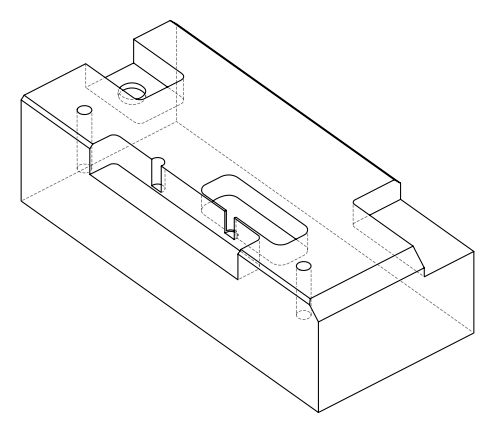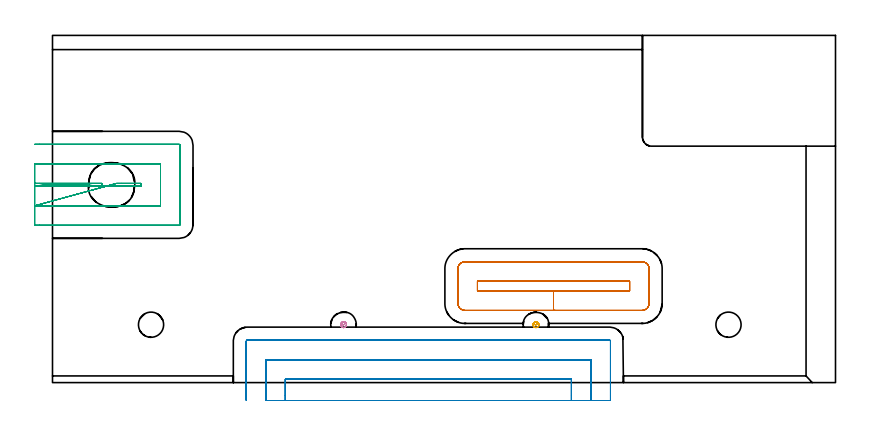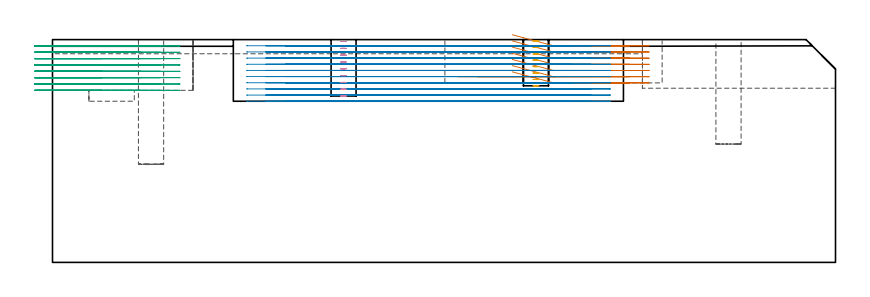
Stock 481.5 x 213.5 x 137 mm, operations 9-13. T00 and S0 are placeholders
(PLAN: 13 operations, 4 tool changes, 111.8 min)
(1 INDEXABLE_INSERT_DRILL_BLIND_HOLE_FROM_SOLID | STEP1POCKET | NXT0302_002 | 0.32 min | 14432 mm3)
(2 INDEXABLE_INSERT_DRILL_BLIND_HOLE_FROM_SOLID_1 | STEP1POCKET_3 | NXT0302_002 | 0.27 min | 12102 mm3)
(3 AREA_MILL | FG_CHAMFER_SURFACE | UGT0205_001 | 1.94 min | 957 mm3)
(4 AREA_MILL_1 | FG_CHAMFER_SURFACE_1 | UGT0205_001 | 2 min | 1027 mm3)
(5 AREA_MILL_2 | FG_CHAMFER_SURFACE_2 | UGT0205_001 | 11.77 min | 13932 mm3)
(6 AREA_MILL_3 | FG_CHAMFER_SURFACE_3 | UGT0205_001 | 8.38 min | 25024 mm3)
(7 MILL_CORNER_NOTCH_RECTANGULAR | CORNER_NOTCH_RECTANGULAR | NXT0201_013 | Follow Part, ap 2.5, ae 75% | 33.13 min | 240062 mm3)
(8 MILL_RECTANGULAR_POCKET | POCKET_RECTANGULAR_STRAIGHT | NXT0201_012 | Follow Part, ap 4, ae 75% | 1.86 min | 23772 mm3)
(9 MILL_RECTANGULAR_POCKET_1 | POCKET_RECTANGULAR_STRAIGHT_1 | NXT0201_012 | Follow Part, ap 4, ae 75% | 7.75 min | 159690 mm3)
(10 MILL_SLOT | SLOT_PARTIAL_RECTANGULAR | NXT0201_012 | Follow Part, ap 4, ae 75% | 31.53 min | 308830 mm3)
(11 MILL_SLOT_1 | SLOT_PARTIAL_RECTANGULAR_1 | NXT0201_012 | Follow Part, ap 4, ae 75% | 11.66 min | 156868 mm3)
(12 MILL_BLIND_HOLE_FROM_SOLID_MATERIAL | STEP1POCKET_1 | NXT0201_011 | Spiral | 0.63 min | 4111 mm3)
(13 MILL_BLIND_HOLE_FROM_SOLID_MATERIAL_1 | STEP1POCKET_2 | NXT0201_011 | Spiral | 0.56 min | 1130 mm3)
(TOOL NXT0302_002 | Index. Insert Drill 15.5mm [880-D1550L20-05] | D15.5 PA176 FL78 Z2)
(TOOL UGT0205_001 | Chamfer Mill 20 x 3 x 45 deg. | D20 FL50 Z2)
(TOOL NXT0201_013 | ENDMILL 10mm | D10 FL30 Z4)
(TOOL NXT0201_012 | ENDMILL 16mm [2P460-1600-NA 1630] | D16 FL38 Z6)
(TOOL NXT0201_011 | ENDMILL 12mm [2P460-1200-NA 1630] | D12 FL38 Z6)
(OP 9 MILL_RECTANGULAR_POCKET_1)
G17 G21 G94 G90
T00 M6
G54
G17 G0 G90 X282.722 Y56.4 S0 M3
G43 Z147. H1
Z140.
G94 G1 X289.543 Z138.172 F250.
X308.1 Z133.2
X354.9 F500.
Y62.3
X261.3
Y56.4
X289.543
X308.1
Y44.4
X362.6
G3 X366.9 Y48.7 R4.3
G1 Y70.
G3 X362.6 Y74.3 R4.3
G1 X253.6
G3 X249.3 Y70. R4.3
G1 Y48.7
G3 X253.6 Y44.4 R4.3
G1 X308.1
X309.1
G0 X282.722 Y56.4 Z136.2
G1 X289.543 Z134.372 F250.
X308.1 Z129.4
X354.9 F500.
Y62.3
X261.3
Y56.4
X289.543
X308.1
Y44.4
X362.6
G3 X366.9 Y48.7 R4.3
G1 Y70.
G3 X362.6 Y74.3 R4.3
G1 X253.6
G3 X249.3 Y70. R4.3
G1 Y48.7
G3 X253.6 Y44.4 R4.3
G1 X308.1
X309.1
G0 X282.722 Y56.4 Z132.4
G1 X289.543 Z130.572 F250.
X308.1 Z125.6
X354.9 F500.
Y62.3
X261.3
Y56.4
X289.543
X308.1
Y44.4
X362.6
G3 X366.9 Y48.7 R4.3
G1 Y70.
G3 X362.6 Y74.3 R4.3
G1 X253.6
G3 X249.3 Y70. R4.3
G1 Y48.7
G3 X253.6 Y44.4 R4.3
G1 X308.1
X309.1
G0 X282.722 Y56.4 Z128.6
G1 X289.543 Z126.772 F250.
X308.1 Z121.8
X354.9 F500.
Y62.3
X261.3
Y56.4
X289.543
X308.1
Y44.4
X362.6
G3 X366.9 Y48.7 R4.3
G1 Y70.
G3 X362.6 Y74.3 R4.3
G1 X253.6
G3 X249.3 Y70. R4.3
G1 Y48.7
G3 X253.6 Y44.4 R4.3
G1 X308.1
X309.1
G0 X282.722 Y56.4 Z124.8
G1 X289.543 Z122.972 F250.
X308.1 Z118.
X354.9 F500.
Y62.3
X261.3
Y56.4
X289.543
X308.1
Y44.4
X362.6
G3 X366.9 Y48.7 R4.3
G1 Y70.
G3 X362.6 Y74.3 R4.3
G1 X253.6
G3 X249.3 Y70. R4.3
G1 Y48.7
G3 X253.6 Y44.4 R4.3
G1 X308.1
X309.1
G0 X282.722 Y56.4 Z121.
G1 X289.543 Z119.172 F250.
X308.1 Z114.2
X354.9 F500.
Y62.3
X261.3
Y56.4
X289.543
X308.1
Y44.4
X362.6
G3 X366.9 Y48.7 R4.3
G1 Y70.
G3 X362.6 Y74.3 R4.3
G1 X253.6
G3 X249.3 Y70. R4.3
G1 Y48.7
G3 X253.6 Y44.4 R4.3
G1 X308.1
X309.1
G0 X282.722 Y56.4 Z117.2
G1 X289.543 Z115.372 F250.
X308.1 Z110.4
X354.9 F500.
Y62.3
X261.3
Y56.4
X289.543
X308.1
Y44.4
X362.6
G3 X366.9 Y48.7 R4.3
G1 Y70.
G3 X362.6 Y74.3 R4.3
G1 X253.6
G3 X249.3 Y70. R4.3
G1 Y48.7
G3 X253.6 Y44.4 R4.3
G1 X308.1
X309.1
G0 Z147.
M5
M2
(OP 10 MILL_SLOT)
G17 G21 G94 G90
T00 M6
G54
G17 G0 G90 X319.1 Y-11. S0 M3
G43 Z147. H1
Z133.21
G94 G1 Y-8. F250.
Y2.1 F500.
X143.2
Y-8.
Y-11. F250.
X331.1
Y-8.
Y14.1 F500.
X131.2
Y-8.
Y-11. F250.
X343.1
Y-8.
Y25.5 F500.
G3 X342.5 Y26.1 R0.6
G1 X119.8
G3 X119.2 Y25.5 R0.6
G1 Y-8.
Y-11. F250.
G0 X319.1 Z129.42
G1 Y-8.
Y2.1 F500.
X143.2
Y-8.
Y-11. F250.
X331.1
Y-8.
Y14.1 F500.
X131.2
Y-8.
Y-11. F250.
X343.1
Y-8.
Y25.5 F500.
G3 X342.5 Y26.1 R0.6
G1 X119.8
G3 X119.2 Y25.5 R0.6
G1 Y-8.
Y-11. F250.
G0 X319.1 Z125.63
G1 Y-8.
Y2.1 F500.
X143.2
Y-8.
Y-11. F250.
X331.1
Y-8.
Y14.1 F500.
X131.2
Y-8.
Y-11. F250.
X343.1
Y-8.
Y25.5 F500.
G3 X342.5 Y26.1 R0.6
G1 X119.8
G3 X119.2 Y25.5 R0.6
G1 Y-8.
Y-11. F250.
G0 X319.1 Z121.84
G1 Y-8.
Y2.1 F500.
X143.2
Y-8.
Y-11. F250.
X331.1
Y-8.
Y14.1 F500.
X131.2
Y-8.
Y-11. F250.
X343.1
Y-8.
Y25.5 F500.
G3 X342.5 Y26.1 R0.6
G1 X119.8
G3 X119.2 Y25.5 R0.6
G1 Y-8.
Y-11. F250.
G0 X319.1 Z118.05
G1 Y-8.
Y2.1 F500.
X143.2
Y-8.
Y-11. F250.
X331.1
Y-8.
Y14.1 F500.
X131.2
Y-8.
Y-11. F250.
X343.1
Y-8.
Y25.5 F500.
G3 X342.5 Y26.1 R0.6
G1 X119.8
G3 X119.2 Y25.5 R0.6
G1 Y-8.
Y-11. F250.
G0 X319.1 Z114.26
G1 Y-8.
Y2.1 F500.
X143.2
Y-8.
Y-11. F250.
X331.1
Y-8.
Y14.1 F500.
X131.2
Y-8.
Y-11. F250.
X343.1
Y-8.
Y25.5 F500.
G3 X342.5 Y26.1 R0.6
G1 X119.8
G3 X119.2 Y25.5 R0.6
G1 Y-8.
Y-11. F250.
G0 X319.1 Z110.47
G1 Y-8.
Y2.1 F500.
X143.2
Y-8.
Y-11. F250.
X331.1
Y-8.
Y14.1 F500.
X131.2
Y-8.
Y-11. F250.
X343.1
Y-8.
Y25.5 F500.
G3 X342.5 Y26.1 R0.6
G1 X119.8
G3 X119.2 Y25.5 R0.6
G1 Y-8.
Y-11. F250.
G0 X319.1 Z106.68
G1 Y-8.
Y2.1 F500.
X143.2
Y-8.
Y-11. F250.
X331.1
Y-8.
Y14.1 F500.
X131.2
Y-8.
Y-11. F250.
X343.1
Y-8.
Y25.5 F500.
G3 X342.5 Y26.1 R0.6
G1 X119.8
G3 X119.2 Y25.5 R0.6
G1 Y-8.
Y-11. F250.
G0 X319.1 Z102.89
G1 Y-8.
Y2.1 F500.
X143.2
Y-8.
Y-11. F250.
X331.1
Y-8.
Y14.1 F500.
X131.2
Y-8.
Y-11. F250.
X343.1
Y-8.
Y25.5 F500.
G3 X342.5 Y26.1 R0.6
G1 X119.8
G3 X119.2 Y25.5 R0.6
G1 Y-8.
Y-11. F250.
G0 X319.1 Z99.1
G1 Y-8.
Y2.1 F500.
X143.2
Y-8.
Y-11. F250.
X331.1
Y-8.
Y14.1 F500.
X131.2
Y-8.
Y-11. F250.
X343.1
Y-8.
Y25.5 F500.
G3 X342.5 Y26.1 R0.6
G1 X119.8
G3 X119.2 Y25.5 R0.6
G1 Y-8.
Y-11. F250.
G0 Z147.
M5
M2
(OP 11 MILL_SLOT_1)
G17 G21 G94 G90
T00 M6
G54
G17 G0 G90 X-11. Y120.7 S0 M3
G43 Z147. H1
Z133.1
G94 G1 X-8. F250.
X30.4 F500.
X30.391 Y122.5
X-8.
X-11. F250.
X39.3 Y120.7 F500.
X42.3 F250.
X54.4 F500.
Y122.5
X42.309
X39.309 F250.
X-11. Y108.7 F500.
X-8. F250.
X66.4 F500.
Y134.5
X-8.
X-11. F250.
Y96.7
X-8.
X77.9 F500.
G3 X78.4 Y97.2 R0.5
G1 Y146.
G3 X77.9 Y146.5 R0.5
G1 X-8.
X-11. F250.
G0 Y120.7 Z129.2
G1 X-8.
X30.4 F500.
X30.391 Y122.5
X-8.
X-11. F250.
X39.3 Y120.7 F500.
X42.3 F250.
X54.4 F500.
Y122.5
X42.309
X39.309 F250.
X-11. Y108.7 F500.
X-8. F250.
X66.4 F500.
Y134.5
X-8.
X-11. F250.
Y96.7
X-8.
X77.9 F500.
G3 X78.4 Y97.2 R0.5
G1 Y146.
G3 X77.9 Y146.5 R0.5
G1 X-8.
X-11. F250.
G0 Y120.7 Z125.3
G1 X-8.
X30.4 F500.
X30.391 Y122.5
X-8.
X-11. F250.
X39.3 Y120.7 F500.
X42.3 F250.
X54.4 F500.
Y122.5
X42.309
X39.309 F250.
X-11. Y108.7 F500.
X-8. F250.
X66.4 F500.
Y134.5
X-8.
X-11. F250.
Y96.7
X-8.
X77.9 F500.
G3 X78.4 Y97.2 R0.5
G1 Y146.
G3 X77.9 Y146.5 R0.5
G1 X-8.
X-11. F250.
G0 Y120.7 Z121.4
G1 X-8.
X30.4 F500.
X30.391 Y122.5
X-8.
X-11. F250.
X39.3 Y120.7 F500.
X42.3 F250.
X54.4 F500.
Y122.5
X42.309
X39.309 F250.
X-11. Y108.7 F500.
X-8. F250.
X66.4 F500.
Y134.5
X-8.
X-11. F250.
Y96.7
X-8.
X77.9 F500.
G3 X78.4 Y97.2 R0.5
G1 Y146.
G3 X77.9 Y146.5 R0.5
G1 X-8.
X-11. F250.
G0 Y120.7 Z117.5
G1 X-8.
X30.4 F500.
X30.391 Y122.5
X-8.
X-11. F250.
X39.3 Y120.7 F500.
X42.3 F250.
X54.4 F500.
Y122.5
X42.309
X39.309 F250.
X-11. Y108.7 F500.
X-8. F250.
X66.4 F500.
Y134.5
X-8.
X-11. F250.
Y96.7
X-8.
X77.9 F500.
G3 X78.4 Y97.2 R0.5
G1 Y146.
G3 X77.9 Y146.5 R0.5
G1 X-8.
X-11. F250.
G0 Y120.7 Z113.6
G1 X-8.
X30.4 F500.
X30.391 Y122.5
X-8.
X-11. F250.
X39.3 Y120.7 F500.
X42.3 F250.
X54.4 F500.
Y122.5
X42.309
X39.309 F250.
X-11. Y108.7 F500.
X-8. F250.
X66.4 F500.
Y134.5
X-8.
X-11. F250.
Y96.7
X-8.
X77.9 F500.
G3 X78.4 Y97.2 R0.5
G1 Y146.
G3 X77.9 Y146.5 R0.5
G1 X-8.
X-11. F250.
G0 Y120.7 Z109.7
G1 X-8.
X30.4 F500.
X30.391 Y122.5
X-8.
X-11. F250.
X39.3 Y120.7 F500.
X42.3 F250.
X54.4 F500.
Y122.5
X42.309
X39.309 F250.
X-11. Y108.7 F500.
X-8. F250.
X66.4 F500.
Y134.5
X-8.
X-11. F250.
Y96.7
X-8.
X77.9 F500.
G3 X78.4 Y97.2 R0.5
G1 Y146.
G3 X77.9 Y146.5 R0.5
G1 X-8.
X-11. F250.
G0 Y120.7 Z105.8
G1 X-8.
X30.4 F500.
X30.391 Y122.5
X-8.
X-11. F250.
X39.3 Y120.7 F500.
X42.3 F250.
X54.4 F500.
Y122.5
X42.309
X39.309 F250.
X-11. Y108.7 F500.
X-8. F250.
X66.4 F500.
Y134.5
X-8.
X-11. F250.
Y96.7
X-8.
X77.9 F500.
G3 X78.4 Y97.2 R0.5
G1 Y146.
G3 X77.9 Y146.5 R0.5
G1 X-8.
X-11. F250.
G0 Z147.
M5
M2
(OP 12 MILL_BLIND_HOLE_FROM_SOLID_MATERIAL)
G17 G21 G94 G90
T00 M6
G54
G17 G0 G90 X179. Y35.6 S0 M3
G43 Z147. H1
Z135.811
G94 G3 X179.757 Y36.643 R0.796 F250.
X178.444 Y37.312 R1.043
X177.288 Y35.044 R1.8
X178.444 Y37.312 R-1.8
X177.866 Y36.178 R0.9
X179. Y35.6 R0.9
G0 Z131.622
G3 X179.757 Y36.643 R0.796
X178.444 Y37.312 R1.043
X177.288 Y35.044 R1.8
X178.444 Y37.312 R-1.8
X177.866 Y36.178 R0.9
X179. Y35.6 R0.9
G0 Z127.433
G3 X179.757 Y36.643 R0.796
X178.444 Y37.312 R1.043
X177.288 Y35.044 R1.8
X178.444 Y37.312 R-1.8
X177.866 Y36.178 R0.9
X179. Y35.6 R0.9
G0 Z123.244
G3 X179.757 Y36.643 R0.796
X178.444 Y37.312 R1.043
X177.288 Y35.044 R1.8
X178.444 Y37.312 R-1.8
X177.866 Y36.178 R0.9
X179. Y35.6 R0.9
G0 Z119.056
G3 X179.757 Y36.643 R0.796
X178.444 Y37.312 R1.043
X177.288 Y35.044 R1.8
X178.444 Y37.312 R-1.8
X177.866 Y36.178 R0.9
X179. Y35.6 R0.9
G0 Z114.867
G3 X179.757 Y36.643 R0.796
X178.444 Y37.312 R1.043
X177.288 Y35.044 R1.8
X178.444 Y37.312 R-1.8
X177.866 Y36.178 R0.9
X179. Y35.6 R0.9
G0 Z110.678
G3 X179.757 Y36.643 R0.796
X178.444 Y37.312 R1.043
X177.288 Y35.044 R1.8
X178.444 Y37.312 R-1.8
X177.866 Y36.178 R0.9
X179. Y35.6 R0.9
G0 Z106.489
G3 X179.757 Y36.643 R0.796
X178.444 Y37.312 R1.043
X177.288 Y35.044 R1.8
X178.444 Y37.312 R-1.8
X177.866 Y36.178 R0.9
X179. Y35.6 R0.9
G0 Z102.3
G3 X179.757 Y36.643 R0.796
X178.444 Y37.312 R1.043
X177.288 Y35.044 R1.8
X178.444 Y37.312 R-1.8
X177.866 Y36.178 R0.9
X179. Y35.6 R0.9
G0 Z147.
M5
M2
(OP 13 MILL_BLIND_HOLE_FROM_SOLID_MATERIAL_1)
G17 G21 G94 G90
T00 M6
G54
G17 G0 G90 X297.3 Y35.6 S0 M3
G43 Z147. H1
Z136.075
G94 G3 X298.057 Y36.643 R0.796 F250.
X296.744 Y37.312 R1.043
X295.588 Y35.044 R1.8
X296.744 Y37.312 R-1.8
X296.166 Y36.178 R0.9
X297.3 Y35.6 R0.9
G0 Z132.15
G3 X298.057 Y36.643 R0.796
X296.744 Y37.312 R1.043
X295.588 Y35.044 R1.8
X296.744 Y37.312 R-1.8
X296.166 Y36.178 R0.9
X297.3 Y35.6 R0.9
G0 Z128.225
G3 X298.057 Y36.643 R0.796
X296.744 Y37.312 R1.043
X295.588 Y35.044 R1.8
X296.744 Y37.312 R-1.8
X296.166 Y36.178 R0.9
X297.3 Y35.6 R0.9
G0 Z124.3
G3 X298.057 Y36.643 R0.796
X296.744 Y37.312 R1.043
X295.588 Y35.044 R1.8
X296.744 Y37.312 R-1.8
X296.166 Y36.178 R0.9
X297.3 Y35.6 R0.9
G0 Z120.375
G3 X298.057 Y36.643 R0.796
X296.744 Y37.312 R1.043
X295.588 Y35.044 R1.8
X296.744 Y37.312 R-1.8
X296.166 Y36.178 R0.9
X297.3 Y35.6 R0.9
G0 Z116.45
G3 X298.057 Y36.643 R0.796
X296.744 Y37.312 R1.043
X295.588 Y35.044 R1.8
X296.744 Y37.312 R-1.8
X296.166 Y36.178 R0.9
X297.3 Y35.6 R0.9
G0 Z112.525
G3 X298.057 Y36.643 R0.796
X296.744 Y37.312 R1.043
X295.588 Y35.044 R1.8
X296.744 Y37.312 R-1.8
X296.166 Y36.178 R0.9
X297.3 Y35.6 R0.9
G0 Z108.6
G3 X298.057 Y36.643 R0.796
X296.744 Y37.312 R1.043
X295.588 Y35.044 R1.8
X296.744 Y37.312 R-1.8
X296.166 Y36.178 R0.9
X297.3 Y35.6 R0.9
G0 Z147.
M5
M2
